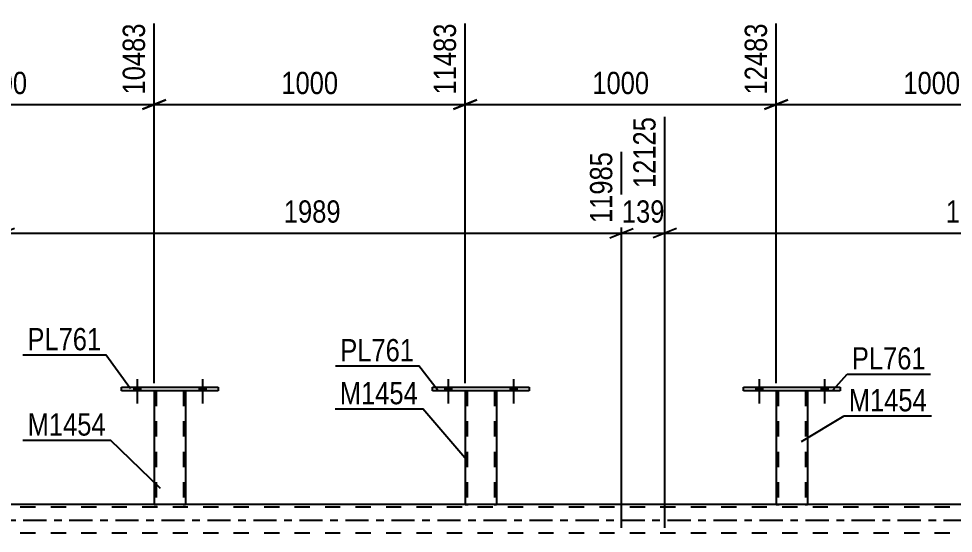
# Model space of a CAD drawing. Header units: millimetres. Extents: x 0 to 841, y 0 to 594.
# Drawn here: x 481.2 to 601.4, y 456.8 to 523 of the extents above; entities that cross this region are included whole.
import ezdxf

# ---------------------------------------------------------------- set-up
doc = ezdxf.new("R2010")
doc.units = ezdxf.units.MM
doc.linetypes.add('DXK_LINE_DOT2', pattern=[3.9198, 1.9599, -1.9599])
doc.linetypes.add('DXK_LINE_DOT3', pattern=[5.9187, 2.979, -0.9799, 0.9799, -0.9799])
doc.styles.add('Arial Narrow', font='ARIALN.TTF', dxfattribs={"height": 0.2})

# ---------------------------------------------------------------- blocks, each defined once
blk = doc.blocks.new('Part-318885939-3508 - 3359')
at = {"color": 2, "linetype": 'Continuous'}
for p, q in [((498.64, 475.16), (498.64, 460.52)), ((502.64, 475.16), (502.64, 460.52)), ((498.67, 460.52), (498.64, 460.52)), ((498.78, 460.52), (498.67, 460.52)), ((498.93, 460.52), (498.78, 460.52)), ((502.34, 460.52), (498.93, 460.52)), ((502.5, 460.52), (502.34, 460.52)), ((502.6, 460.52), (502.5, 460.52)), ((502.64, 460.52), (502.6, 460.52))]:
    blk.add_line(p, q, dxfattribs=at)
at = {"color": 7, "linetype": 'DXK_LINE_DOT2'}
for p, q in [((498.64, 475.16), (498.64, 475.16)), ((498.64, 475.16), (498.64, 475.16)), ((498.64, 475.16), (498.64, 475.16)), ((498.67, 475.16), (498.64, 475.16)), ((498.64, 475.16), (498.67, 475.16)), ((498.78, 475.16), (498.67, 475.16)), ((498.67, 475.16), (498.78, 475.16)), ((498.93, 475.16), (498.78, 475.16)), ((498.78, 475.16), (498.93, 475.16)), ((498.88, 475.16), (498.88, 475.16)), ((498.88, 475.16), (498.88, 460.52)), ((498.9, 475.16), (498.88, 475.16)), ((498.88, 475.16), (498.9, 475.16)), ((498.95, 475.16), (498.9, 475.16)), ((498.9, 475.16), (498.95, 475.16)), ((502.34, 475.16), (498.93, 475.16)), ((502.34, 475.16), (498.93, 475.16)), ((502.25, 475.16), (498.95, 475.16)), ((498.95, 475.16), (499.03, 475.16)), ((502.33, 475.16), (499.03, 475.16)), ((502.33, 475.16), (502.25, 475.16)), ((502.38, 475.16), (502.33, 475.16)), ((502.33, 475.16), (502.38, 475.16)), ((502.34, 475.16), (502.5, 475.16)), ((502.5, 475.16), (502.34, 475.16)), ((502.4, 475.16), (502.38, 475.16)), ((502.38, 475.16), (502.4, 475.16)), ((502.4, 475.16), (502.4, 475.16)), ((502.4, 475.16), (502.4, 460.52)), ((502.5, 475.16), (502.6, 475.16)), ((502.6, 475.16), (502.5, 475.16)), ((502.6, 475.16), (502.64, 475.16)), ((502.64, 475.16), (502.6, 475.16)), ((502.64, 475.16), (502.64, 475.16)), ((502.64, 475.16), (502.64, 475.16)), ((502.64, 475.16), (502.64, 475.16)), ((498.64, 460.52), (498.67, 460.52)), ((498.67, 460.52), (498.78, 460.52)), ((498.78, 460.52), (498.93, 460.52)), ((498.9, 460.52), (498.88, 460.52)), ((498.88, 460.52), (498.9, 460.52)), ((498.95, 460.52), (498.9, 460.52)), ((498.9, 460.52), (498.95, 460.52)), ((502.34, 460.52), (498.93, 460.52)), ((502.25, 460.52), (498.95, 460.52)), ((498.95, 460.52), (499.03, 460.52)), ((502.38, 460.52), (499.03, 460.52)), ((502.33, 460.52), (502.25, 460.52)), ((502.38, 460.52), (502.33, 460.52)), ((502.34, 460.52), (502.5, 460.52)), ((502.4, 460.52), (502.38, 460.52)), ((502.38, 460.52), (502.4, 460.52)), ((502.5, 460.52), (502.6, 460.52)), ((502.6, 460.52), (502.64, 460.52))]:
    blk.add_line(p, q, dxfattribs=at)
blk = doc.blocks.new('Bolt-318885939-3361 - 3359')
at = {"linetype": 'Continuous'}
for points in [[(496, 475.16), (496.88, 475.16), (496.88, 475.64), (496, 475.64)], [(504.4, 475.16), (505.28, 475.16), (505.28, 475.64), (504.4, 475.64)]]:
    blk.add_hatch(color=1, dxfattribs=at).paths.add_polyline_path(points)
at = {"color": 1, "linetype": 'Continuous'}
for p, q in [((496.44, 476.64), (496.44, 473.52)), ((504.84, 476.64), (504.84, 473.52)), ((496, 475.64), (496, 475.16)), ((496.88, 475.64), (496.88, 475.16)), ((504.4, 475.64), (504.4, 475.16)), ((505.28, 475.64), (505.28, 475.16))]:
    blk.add_line(p, q, dxfattribs=at)
blk = doc.blocks.new('Part-318885939-3493 - 3359')
at = {"color": 2, "linetype": 'Continuous'}
for p, q in [((534.44, 475.64), (546.84, 475.64)), ((534.44, 475.16), (534.44, 475.64)), ((546.84, 475.16), (534.44, 475.16)), ((546.84, 475.64), (546.84, 475.16))]:
    blk.add_line(p, q, dxfattribs=at)
blk = doc.blocks.new('Part-318885939-3477 - 3359')
at = {"color": 2, "linetype": 'Continuous'}
for p, q in [((574.44, 475.64), (586.84, 475.64)), ((574.44, 475.16), (574.44, 475.64)), ((586.84, 475.16), (574.44, 475.16)), ((586.84, 475.64), (586.84, 475.16))]:
    blk.add_line(p, q, dxfattribs=at)
blk = doc.blocks.new('Bolt-318885939-3481 - 3359')
at = {"linetype": 'Continuous'}
for points in [[(536, 475.16), (536.88, 475.16), (536.88, 475.64), (536, 475.64)], [(544.4, 475.16), (545.28, 475.16), (545.28, 475.64), (544.4, 475.64)]]:
    blk.add_hatch(color=1, dxfattribs=at).paths.add_polyline_path(points)
at = {"color": 1, "linetype": 'Continuous'}
for p, q in [((536.44, 476.64), (536.44, 473.52)), ((544.84, 476.64), (544.84, 473.52)), ((536, 475.64), (536, 475.16)), ((536.88, 475.64), (536.88, 475.16)), ((544.4, 475.64), (544.4, 475.16)), ((545.28, 475.64), (545.28, 475.16))]:
    blk.add_line(p, q, dxfattribs=at)
blk = doc.blocks.new('Bolt-318885939-3482 - 3359')
at = {"linetype": 'Continuous'}
for points in [[(536, 475.16), (536.88, 475.16), (536.88, 475.64), (536, 475.64)], [(544.4, 475.16), (545.28, 475.16), (545.28, 475.64), (544.4, 475.64)]]:
    blk.add_hatch(color=1, dxfattribs=at).paths.add_polyline_path(points)
at = {"color": 1, "linetype": 'Continuous'}
for p, q in [((536.44, 476.64), (536.44, 473.52)), ((544.84, 476.64), (544.84, 473.52)), ((536, 475.64), (536, 475.16)), ((536.88, 475.64), (536.88, 475.16)), ((544.4, 475.64), (544.4, 475.16)), ((545.28, 475.64), (545.28, 475.16))]:
    blk.add_line(p, q, dxfattribs=at)
blk = doc.blocks.new('Bolt-318885939-3483 - 3359')
at = {"linetype": 'Continuous'}
for points in [[(496, 475.16), (496.88, 475.16), (496.88, 475.64), (496, 475.64)], [(504.4, 475.16), (505.28, 475.16), (505.28, 475.64), (504.4, 475.64)]]:
    blk.add_hatch(color=1, dxfattribs=at).paths.add_polyline_path(points)
at = {"color": 1, "linetype": 'Continuous'}
for p, q in [((496.44, 476.64), (496.44, 473.52)), ((504.84, 476.64), (504.84, 473.52)), ((496, 475.64), (496, 475.16)), ((496.88, 475.64), (496.88, 475.16)), ((504.4, 475.64), (504.4, 475.16)), ((505.28, 475.64), (505.28, 475.16))]:
    blk.add_line(p, q, dxfattribs=at)
blk = doc.blocks.new('Part-318885939-3488 - 3359')
at = {"color": 2, "linetype": 'Continuous'}
for p, q in [((578.64, 475.16), (578.64, 460.52)), ((582.64, 475.16), (582.64, 460.52)), ((578.68, 460.52), (578.64, 460.52)), ((578.78, 460.52), (578.68, 460.52)), ((578.94, 460.52), (578.78, 460.52)), ((582.34, 460.52), (578.94, 460.52)), ((582.5, 460.52), (582.34, 460.52)), ((582.6, 460.52), (582.5, 460.52)), ((582.64, 460.52), (582.6, 460.52))]:
    blk.add_line(p, q, dxfattribs=at)
at = {"color": 7, "linetype": 'DXK_LINE_DOT2'}
for p, q in [((578.64, 475.16), (578.64, 475.16)), ((578.64, 475.16), (578.64, 475.16)), ((578.64, 475.16), (578.64, 475.16)), ((578.68, 475.16), (578.64, 475.16)), ((578.64, 475.16), (578.68, 475.16)), ((578.78, 475.16), (578.68, 475.16)), ((578.68, 475.16), (578.78, 475.16)), ((578.94, 475.16), (578.78, 475.16)), ((578.78, 475.16), (578.94, 475.16)), ((578.88, 475.16), (578.88, 475.16)), ((578.88, 475.16), (578.88, 460.52)), ((578.9, 475.16), (578.88, 475.16)), ((578.88, 475.16), (578.9, 475.16)), ((578.95, 475.16), (578.9, 475.16)), ((578.9, 475.16), (578.95, 475.16)), ((582.34, 475.16), (578.94, 475.16)), ((582.34, 475.16), (578.94, 475.16)), ((582.25, 475.16), (578.95, 475.16)), ((578.95, 475.16), (579.03, 475.16)), ((582.33, 475.16), (579.03, 475.16)), ((582.33, 475.16), (582.25, 475.16)), ((582.38, 475.16), (582.33, 475.16)), ((582.33, 475.16), (582.38, 475.16)), ((582.34, 475.16), (582.5, 475.16)), ((582.5, 475.16), (582.34, 475.16)), ((582.4, 475.16), (582.38, 475.16)), ((582.38, 475.16), (582.4, 475.16)), ((582.4, 475.16), (582.4, 475.16)), ((582.4, 475.16), (582.4, 460.52)), ((582.5, 475.16), (582.6, 475.16)), ((582.6, 475.16), (582.5, 475.16)), ((582.6, 475.16), (582.64, 475.16)), ((582.64, 475.16), (582.6, 475.16)), ((582.64, 475.16), (582.64, 475.16)), ((582.64, 475.16), (582.64, 475.16)), ((582.64, 475.16), (582.64, 475.16)), ((578.64, 460.52), (578.68, 460.52)), ((578.68, 460.52), (578.78, 460.52)), ((578.78, 460.52), (578.94, 460.52)), ((578.9, 460.52), (578.88, 460.52)), ((578.88, 460.52), (578.9, 460.52)), ((578.95, 460.52), (578.9, 460.52)), ((578.9, 460.52), (578.95, 460.52)), ((582.34, 460.52), (578.94, 460.52)), ((582.25, 460.52), (578.95, 460.52)), ((578.95, 460.52), (579.03, 460.52)), ((582.38, 460.52), (579.03, 460.52)), ((582.33, 460.52), (582.25, 460.52)), ((582.38, 460.52), (582.33, 460.52)), ((582.34, 460.52), (582.5, 460.52)), ((582.4, 460.52), (582.38, 460.52)), ((582.38, 460.52), (582.4, 460.52)), ((582.5, 460.52), (582.6, 460.52)), ((582.6, 460.52), (582.64, 460.52))]:
    blk.add_line(p, q, dxfattribs=at)
blk = doc.blocks.new('Bolt-318885939-3479 - 3359')
at = {"linetype": 'Continuous'}
for points in [[(576, 475.16), (576.88, 475.16), (576.88, 475.64), (576, 475.64)], [(584.4, 475.16), (585.28, 475.16), (585.28, 475.64), (584.4, 475.64)]]:
    blk.add_hatch(color=1, dxfattribs=at).paths.add_polyline_path(points)
at = {"color": 1, "linetype": 'Continuous'}
for p, q in [((576.44, 476.64), (576.44, 473.52)), ((584.84, 476.64), (584.84, 473.52)), ((576, 475.64), (576, 475.16)), ((576.88, 475.64), (576.88, 475.16)), ((584.4, 475.64), (584.4, 475.16)), ((585.28, 475.64), (585.28, 475.16))]:
    blk.add_line(p, q, dxfattribs=at)
blk = doc.blocks.new('Bolt-318885939-3480 - 3359')
at = {"linetype": 'Continuous'}
for points in [[(576, 475.16), (576.88, 475.16), (576.88, 475.64), (576, 475.64)], [(584.4, 475.16), (585.28, 475.16), (585.28, 475.64), (584.4, 475.64)]]:
    blk.add_hatch(color=1, dxfattribs=at).paths.add_polyline_path(points)
at = {"color": 1, "linetype": 'Continuous'}
for p, q in [((576.44, 476.64), (576.44, 473.52)), ((584.84, 476.64), (584.84, 473.52)), ((576, 475.64), (576, 475.16)), ((576.88, 475.64), (576.88, 475.16)), ((584.4, 475.64), (584.4, 475.16)), ((585.28, 475.64), (585.28, 475.16))]:
    blk.add_line(p, q, dxfattribs=at)
blk = doc.blocks.new('Part-318885939-3498 - 3359')
at = {"color": 2, "linetype": 'Continuous'}
for p, q in [((538.64, 475.16), (538.64, 460.52)), ((542.64, 475.16), (542.64, 460.52)), ((538.67, 460.52), (538.64, 460.52)), ((538.78, 460.52), (538.67, 460.52)), ((538.93, 460.52), (538.78, 460.52)), ((542.34, 460.52), (538.93, 460.52)), ((542.49, 460.52), (542.34, 460.52)), ((542.6, 460.52), (542.49, 460.52)), ((542.64, 460.52), (542.6, 460.52))]:
    blk.add_line(p, q, dxfattribs=at)
at = {"color": 7, "linetype": 'DXK_LINE_DOT2'}
for p, q in [((538.64, 475.16), (538.64, 475.16)), ((538.64, 475.16), (538.64, 475.16)), ((538.64, 475.16), (538.64, 475.16)), ((538.67, 475.16), (538.64, 475.16)), ((538.64, 475.16), (538.67, 475.16)), ((538.78, 475.16), (538.67, 475.16)), ((538.67, 475.16), (538.78, 475.16)), ((538.93, 475.16), (538.78, 475.16)), ((538.78, 475.16), (538.93, 475.16)), ((538.88, 475.16), (538.88, 475.16)), ((538.88, 475.16), (538.88, 460.52)), ((538.89, 475.16), (538.88, 475.16)), ((538.88, 475.16), (538.89, 475.16)), ((538.95, 475.16), (538.89, 475.16)), ((538.89, 475.16), (538.95, 475.16)), ((542.34, 475.16), (538.93, 475.16)), ((542.34, 475.16), (538.93, 475.16)), ((542.25, 475.16), (538.95, 475.16)), ((538.95, 475.16), (539.02, 475.16)), ((542.33, 475.16), (539.02, 475.16)), ((542.33, 475.16), (542.25, 475.16)), ((542.38, 475.16), (542.33, 475.16)), ((542.33, 475.16), (542.38, 475.16)), ((542.34, 475.16), (542.49, 475.16)), ((542.49, 475.16), (542.34, 475.16)), ((542.4, 475.16), (542.38, 475.16)), ((542.38, 475.16), (542.4, 475.16)), ((542.4, 475.16), (542.4, 475.16)), ((542.4, 475.16), (542.4, 460.52)), ((542.49, 475.16), (542.6, 475.16)), ((542.6, 475.16), (542.49, 475.16)), ((542.6, 475.16), (542.64, 475.16)), ((542.64, 475.16), (542.6, 475.16)), ((542.64, 475.16), (542.64, 475.16)), ((542.64, 475.16), (542.64, 475.16)), ((542.64, 475.16), (542.64, 475.16)), ((538.64, 460.52), (538.67, 460.52)), ((538.67, 460.52), (538.78, 460.52)), ((538.78, 460.52), (538.93, 460.52)), ((538.89, 460.52), (538.88, 460.52)), ((538.88, 460.52), (538.89, 460.52)), ((538.95, 460.52), (538.89, 460.52)), ((538.89, 460.52), (538.95, 460.52)), ((542.34, 460.52), (538.93, 460.52)), ((542.25, 460.52), (538.95, 460.52)), ((538.95, 460.52), (539.02, 460.52)), ((542.38, 460.52), (539.02, 460.52)), ((542.33, 460.52), (542.25, 460.52)), ((542.38, 460.52), (542.33, 460.52)), ((542.34, 460.52), (542.49, 460.52)), ((542.4, 460.52), (542.38, 460.52)), ((542.38, 460.52), (542.4, 460.52)), ((542.49, 460.52), (542.6, 460.52)), ((542.6, 460.52), (542.64, 460.52))]:
    blk.add_line(p, q, dxfattribs=at)
blk = doc.blocks.new('Part-318885939-3503 - 3359')
at = {"color": 2, "linetype": 'Continuous'}
for p, q in [((494.44, 475.64), (506.84, 475.64)), ((494.44, 475.16), (494.44, 475.64)), ((506.84, 475.16), (494.44, 475.16)), ((506.84, 475.64), (506.84, 475.16))]:
    blk.add_line(p, q, dxfattribs=at)
blk = doc.blocks.new('Part-318885939-3751 - 3359')
at = {"color": 2, "linetype": 'Continuous'}
for p, q in [((498.64, 460.52), (462.64, 460.52)), ((538.64, 460.52), (502.64, 460.52)), ((578.64, 460.52), (542.64, 460.52)), ((618.64, 460.52), (582.64, 460.52))]:
    blk.add_line(p, q, dxfattribs=at)
at = {"color": 7, "linetype": 'DXK_LINE_DOT2'}
for p, q in [((502.64, 460.52), (498.64, 460.52)), ((542.64, 460.52), (538.64, 460.52)), ((582.64, 460.52), (578.64, 460.52)), ((800.87, 460.2), (79.32, 460.2)), ((800.87, 456.84), (79.32, 456.84))]:
    blk.add_line(p, q, dxfattribs=at)
at = {"color": 7, "linetype": 'DXK_LINE_DOT3'}
blk.add_line((79.32, 458.52), (800.87, 458.52), dxfattribs=at)
blk = doc.blocks.new('StraightDimension-318885939-4837 - 3359')
at = {"color": 7, "linetype": 'Continuous'}
for p, q in [((479.18, 457.52), (479.18, 508.54)), ((558.74, 457.52), (558.74, 505.87)), ((480.68, 496.03), (477.68, 494.83)), ((479.18, 495.43), (558.74, 495.43)), ((557.24, 494.83), (560.24, 496.03))]:
    blk.add_line(p, q, dxfattribs=at)
at = {"color": 0}
blk.add_wipeout([(523.22, 496.18), (523.22, 500.38), (514.7, 500.38), (514.7, 496.18)], dxfattribs=at)
at = {"color": 3, "style": 'Arial Narrow'}
blk.add_text('1989', height=2.863, dxfattribs=at).set_placement((515.3, 496.78))
at = {"color": 0, "linetype": 'Continuous'}
blk.add_wipeout([(558.14, 506.47), (553.94, 506.47), (553.94, 496.13), (558.14, 496.13)], dxfattribs=at)
at = {"color": 3, "linetype": 'Continuous', "style": 'Arial Narrow'}
blk.add_text('11985', height=2.863, rotation=90.0002, dxfattribs=at).set_placement((557.54, 496.73))
blk = doc.blocks.new('StraightDimension-318885939-24632 - 3359')
at = {"color": 7, "linetype": 'Continuous'}
for p, q in [((578.64, 476.16), (578.64, 522.4)), ((618.64, 476.16), (618.64, 522.4)), ((580.14, 512.56), (577.14, 511.36)), ((617.14, 511.36), (620.14, 512.56)), ((578.64, 511.96), (618.64, 511.96))]:
    blk.add_line(p, q, dxfattribs=at)
at = {"color": 0}
blk.add_wipeout([(602.89, 512.71), (602.89, 516.91), (594.38, 516.91), (594.38, 512.71)], dxfattribs=at)
at = {"color": 3, "style": 'Arial Narrow'}
blk.add_text('1000', height=2.863, dxfattribs=at).set_placement((594.98, 513.31))
at = {"color": 0, "linetype": 'Continuous'}
blk.add_wipeout([(618.04, 523), (613.84, 523), (613.84, 512.66), (618.04, 512.66)], dxfattribs=at)
at = {"color": 3, "linetype": 'Continuous', "style": 'Arial Narrow'}
blk.add_text('13483', height=2.863, rotation=90.0002, dxfattribs=at).set_placement((617.44, 513.26))
blk = doc.blocks.new('StraightDimension-318885939-24635 - 3359')
at = {"color": 7, "linetype": 'Continuous'}
for p, q in [((498.64, 476.16), (498.64, 522.4)), ((458.64, 476.16), (458.64, 520.58)), ((460.14, 512.56), (457.14, 511.36)), ((497.14, 511.36), (500.14, 512.56)), ((458.64, 511.96), (498.64, 511.96))]:
    blk.add_line(p, q, dxfattribs=at)
at = {"color": 0}
blk.add_wipeout([(482.89, 512.71), (482.89, 516.91), (474.38, 516.91), (474.38, 512.71)], dxfattribs=at)
at = {"color": 3, "style": 'Arial Narrow'}
blk.add_text('1000', height=2.863, dxfattribs=at).set_placement((474.98, 513.31))
at = {"color": 0, "linetype": 'Continuous'}
blk.add_wipeout([(498.04, 523), (493.84, 523), (493.84, 512.66), (498.04, 512.66)], dxfattribs=at)
at = {"color": 3, "linetype": 'Continuous', "style": 'Arial Narrow'}
blk.add_text('10483', height=2.863, rotation=90.0002, dxfattribs=at).set_placement((497.44, 513.26))
blk = doc.blocks.new('StraightDimension-318885939-24633 - 3359')
at = {"color": 7, "linetype": 'Continuous'}
for p, q in [((538.64, 476.16), (538.64, 522.4)), ((578.64, 476.16), (578.64, 522.4)), ((540.14, 512.56), (537.14, 511.36)), ((577.14, 511.36), (580.14, 512.56)), ((538.64, 511.96), (578.64, 511.96))]:
    blk.add_line(p, q, dxfattribs=at)
at = {"color": 0}
blk.add_wipeout([(562.89, 512.71), (562.89, 516.91), (554.38, 516.91), (554.38, 512.71)], dxfattribs=at)
at = {"color": 3, "style": 'Arial Narrow'}
blk.add_text('1000', height=2.863, dxfattribs=at).set_placement((554.98, 513.31))
at = {"color": 0, "linetype": 'Continuous'}
blk.add_wipeout([(578.04, 523), (573.84, 523), (573.84, 512.66), (578.04, 512.66)], dxfattribs=at)
at = {"color": 3, "linetype": 'Continuous', "style": 'Arial Narrow'}
blk.add_text('12483', height=2.863, rotation=90.0002, dxfattribs=at).set_placement((577.44, 513.26))
blk = doc.blocks.new('StraightDimension-318885939-4856 - 3359')
at = {"color": 7, "linetype": 'Continuous'}
for p, q in [((564.31, 457.52), (564.31, 510.37)), ((558.74, 457.52), (558.74, 505.87)), ((557.24, 494.83), (560.24, 496.03)), ((558.74, 495.43), (564.31, 495.43)), ((565.81, 496.03), (562.81, 494.83))]:
    blk.add_line(p, q, dxfattribs=at)
at = {"color": 0}
blk.add_wipeout([(564.87, 496.18), (564.87, 500.38), (558.18, 500.38), (558.18, 496.18)], dxfattribs=at)
at = {"color": 3, "style": 'Arial Narrow'}
blk.add_text('139', height=2.863, dxfattribs=at).set_placement((558.78, 496.78))
at = {"color": 0, "linetype": 'Continuous'}
blk.add_wipeout([(563.71, 510.97), (559.51, 510.97), (559.51, 500.63), (563.71, 500.63)], dxfattribs=at)
at = {"color": 3, "linetype": 'Continuous', "style": 'Arial Narrow'}
blk.add_text('12125', height=2.863, rotation=90.0002, dxfattribs=at).set_placement((563.11, 501.23))
blk = doc.blocks.new('StraightDimension-318885939-4875 - 3359')
at = {"color": 7, "linetype": 'Continuous'}
for p, q in [((564.31, 457.52), (564.31, 510.37)), ((643.87, 457.52), (643.87, 505.87)), ((565.81, 496.03), (562.81, 494.83)), ((564.31, 495.43), (643.87, 495.43)), ((642.37, 494.83), (645.37, 496.03))]:
    blk.add_line(p, q, dxfattribs=at)
at = {"color": 0}
blk.add_wipeout([(608.35, 496.18), (608.35, 500.38), (599.84, 500.38), (599.84, 496.18)], dxfattribs=at)
at = {"color": 3, "style": 'Arial Narrow'}
blk.add_text('1989', height=2.863, dxfattribs=at).set_placement((600.44, 496.78))
at = {"color": 0, "linetype": 'Continuous'}
blk.add_wipeout([(643.27, 506.47), (639.07, 506.47), (639.07, 496.13), (643.27, 496.13)], dxfattribs=at)
at = {"color": 3, "linetype": 'Continuous', "style": 'Arial Narrow'}
blk.add_text('14114', height=2.863, rotation=90.0002, dxfattribs=at).set_placement((642.67, 496.73))
blk = doc.blocks.new('StraightDimension-318885939-24634 - 3359')
at = {"color": 7, "linetype": 'Continuous'}
for p, q in [((498.64, 476.16), (498.64, 522.4)), ((538.64, 476.16), (538.64, 522.4)), ((500.14, 512.56), (497.14, 511.36)), ((537.14, 511.36), (540.14, 512.56)), ((498.64, 511.96), (538.64, 511.96))]:
    blk.add_line(p, q, dxfattribs=at)
at = {"color": 0}
blk.add_wipeout([(522.89, 512.71), (522.89, 516.91), (514.38, 516.91), (514.38, 512.71)], dxfattribs=at)
at = {"color": 3, "style": 'Arial Narrow'}
blk.add_text('1000', height=2.863, dxfattribs=at).set_placement((514.98, 513.31))
at = {"color": 0, "linetype": 'Continuous'}
blk.add_wipeout([(538.04, 523), (533.84, 523), (533.84, 512.66), (538.04, 512.66)], dxfattribs=at)
at = {"color": 3, "linetype": 'Continuous', "style": 'Arial Narrow'}
blk.add_text('11483', height=2.863, rotation=90.0002, dxfattribs=at).set_placement((537.44, 513.26))
blk = doc.blocks.new('Mark-318885939-3489 - 3359')
at = {"color": 0}
blk.add_wipeout([(532.06, 478.95), (532.06, 481.95), (522.56, 481.95), (522.56, 478.95)], dxfattribs=at)
blk.add_wipeout([(532.06, 478.95), (532.06, 481.95), (522.56, 481.95), (522.56, 478.95)], dxfattribs=at)
at = {"color": 30, "linetype": 'Continuous'}
for p in [(521.96, 478.35), (535.13, 475.16)]:
    blk.add_line(p, (532.66, 478.35), dxfattribs=at)
at = {"color": 3, "style": 'Arial Narrow'}
blk.add_text('PL761', height=2.863, dxfattribs=at).set_placement((522.56, 478.95))
blk = doc.blocks.new('Mark-318885939-3494 - 3359')
at = {"color": 0}
blk.add_wipeout([(532.56, 473.43), (532.56, 476.43), (522.5, 476.43), (522.5, 473.43)], dxfattribs=at)
blk.add_wipeout([(532.56, 473.43), (532.56, 476.43), (522.5, 476.43), (522.5, 473.43)], dxfattribs=at)
at = {"color": 30, "linetype": 'Continuous'}
for p in [(521.9, 472.83), (538.82, 466.26)]:
    blk.add_line(p, (533.16, 472.83), dxfattribs=at)
at = {"color": 3, "style": 'Arial Narrow'}
blk.add_text('M1454', height=2.863, dxfattribs=at).set_placement((522.5, 473.43))
blk = doc.blocks.new('Mark-318885939-3484 - 3359')
at = {"color": 0}
blk.add_wipeout([(598.01, 472.52), (598.01, 475.52), (587.96, 475.52), (587.96, 472.52)], dxfattribs=at)
blk.add_wipeout([(598.01, 472.52), (598.01, 475.52), (587.96, 475.52), (587.96, 472.52)], dxfattribs=at)
at = {"color": 30, "linetype": 'Continuous'}
for p, q in [((581.87, 468.64), (587.36, 471.92)), ((587.36, 471.92), (598.61, 471.92))]:
    blk.add_line(p, q, dxfattribs=at)
at = {"color": 3, "style": 'Arial Narrow'}
blk.add_text('M1454', height=2.863, dxfattribs=at).set_placement((587.96, 472.52))
blk = doc.blocks.new('Mark-318885939-3473 - 3359')
at = {"color": 0}
blk.add_wipeout([(597.87, 477.9), (597.87, 480.9), (588.36, 480.9), (588.36, 477.9)], dxfattribs=at)
blk.add_wipeout([(597.87, 477.9), (597.87, 480.9), (588.36, 480.9), (588.36, 477.9)], dxfattribs=at)
at = {"color": 30, "linetype": 'Continuous'}
for p, q in [((585.95, 475.3), (587.76, 477.3)), ((587.76, 477.3), (598.47, 477.3))]:
    blk.add_line(p, q, dxfattribs=at)
at = {"color": 3, "style": 'Arial Narrow'}
blk.add_text('PL761', height=2.863, dxfattribs=at).set_placement((588.36, 477.9))
blk = doc.blocks.new('Mark-318885939-3499 - 3359')
at = {"color": 0}
blk.add_wipeout([(491.82, 480.37), (491.82, 483.37), (482.32, 483.37), (482.32, 480.37)], dxfattribs=at)
blk.add_wipeout([(491.82, 480.37), (491.82, 483.37), (482.32, 483.37), (482.32, 480.37)], dxfattribs=at)
at = {"color": 30, "linetype": 'Continuous'}
for p in [(481.72, 479.77), (495.56, 475.43)]:
    blk.add_line(p, (492.42, 479.77), dxfattribs=at)
at = {"color": 3, "style": 'Arial Narrow'}
blk.add_text('PL761', height=2.863, dxfattribs=at).set_placement((482.32, 480.37))
blk = doc.blocks.new('Mark-318885939-3504 - 3359')
at = {"color": 0}
blk.add_wipeout([(492.4, 469.4), (492.4, 472.4), (482.35, 472.4), (482.35, 469.4)], dxfattribs=at)
blk.add_wipeout([(492.4, 469.4), (492.4, 472.4), (482.35, 472.4), (482.35, 469.4)], dxfattribs=at)
at = {"color": 30, "linetype": 'Continuous'}
for p in [(481.75, 468.8), (499.45, 462.59)]:
    blk.add_line(p, (493, 468.8), dxfattribs=at)
at = {"color": 3, "style": 'Arial Narrow'}
blk.add_text('M1454', height=2.863, dxfattribs=at).set_placement((482.35, 469.4))

msp = doc.modelspace()

# ---------------------------------------------------------------- block references
for name in ['Bolt-318885939-3361 - 3359', 'Bolt-318885939-3483 - 3359', 'Bolt-318885939-3481 - 3359', 'Bolt-318885939-3482 - 3359', 'Bolt-318885939-3479 - 3359', 'Bolt-318885939-3480 - 3359', 'Part-318885939-3503 - 3359', 'Part-318885939-3508 - 3359', 'Part-318885939-3493 - 3359', 'Part-318885939-3498 - 3359', 'Part-318885939-3477 - 3359', 'Part-318885939-3488 - 3359', 'Part-318885939-3751 - 3359']:
    msp.add_blockref(name, (0, 0))

# ---------------------------------------------------------------- next in the draw order: block references
for name in ['StraightDimension-318885939-24632 - 3359', 'StraightDimension-318885939-4837 - 3359']:
    msp.add_blockref(name, (0, 0))

# ---------------------------------------------------------------- next in the draw order: block references
for name in ['StraightDimension-318885939-24635 - 3359', 'StraightDimension-318885939-24633 - 3359', 'Mark-318885939-3504 - 3359']:
    msp.add_blockref(name, (0, 0))

# ---------------------------------------------------------------- next in the draw order: block references
for name in ['StraightDimension-318885939-24634 - 3359', 'StraightDimension-318885939-4856 - 3359', 'Mark-318885939-3499 - 3359']:
    msp.add_blockref(name, (0, 0))

# ---------------------------------------------------------------- next in the draw order: block references
for name in ['StraightDimension-318885939-4875 - 3359', 'Mark-318885939-3489 - 3359']:
    msp.add_blockref(name, (0, 0))

# ---------------------------------------------------------------- next in the draw order: block references
for name in ['Mark-318885939-3494 - 3359', 'Mark-318885939-3484 - 3359']:
    msp.add_blockref(name, (0, 0))

# ---------------------------------------------------------------- next in the draw order: block references
msp.add_blockref('Mark-318885939-3473 - 3359', (0, 0))

doc.saveas('drawing.dxf')
